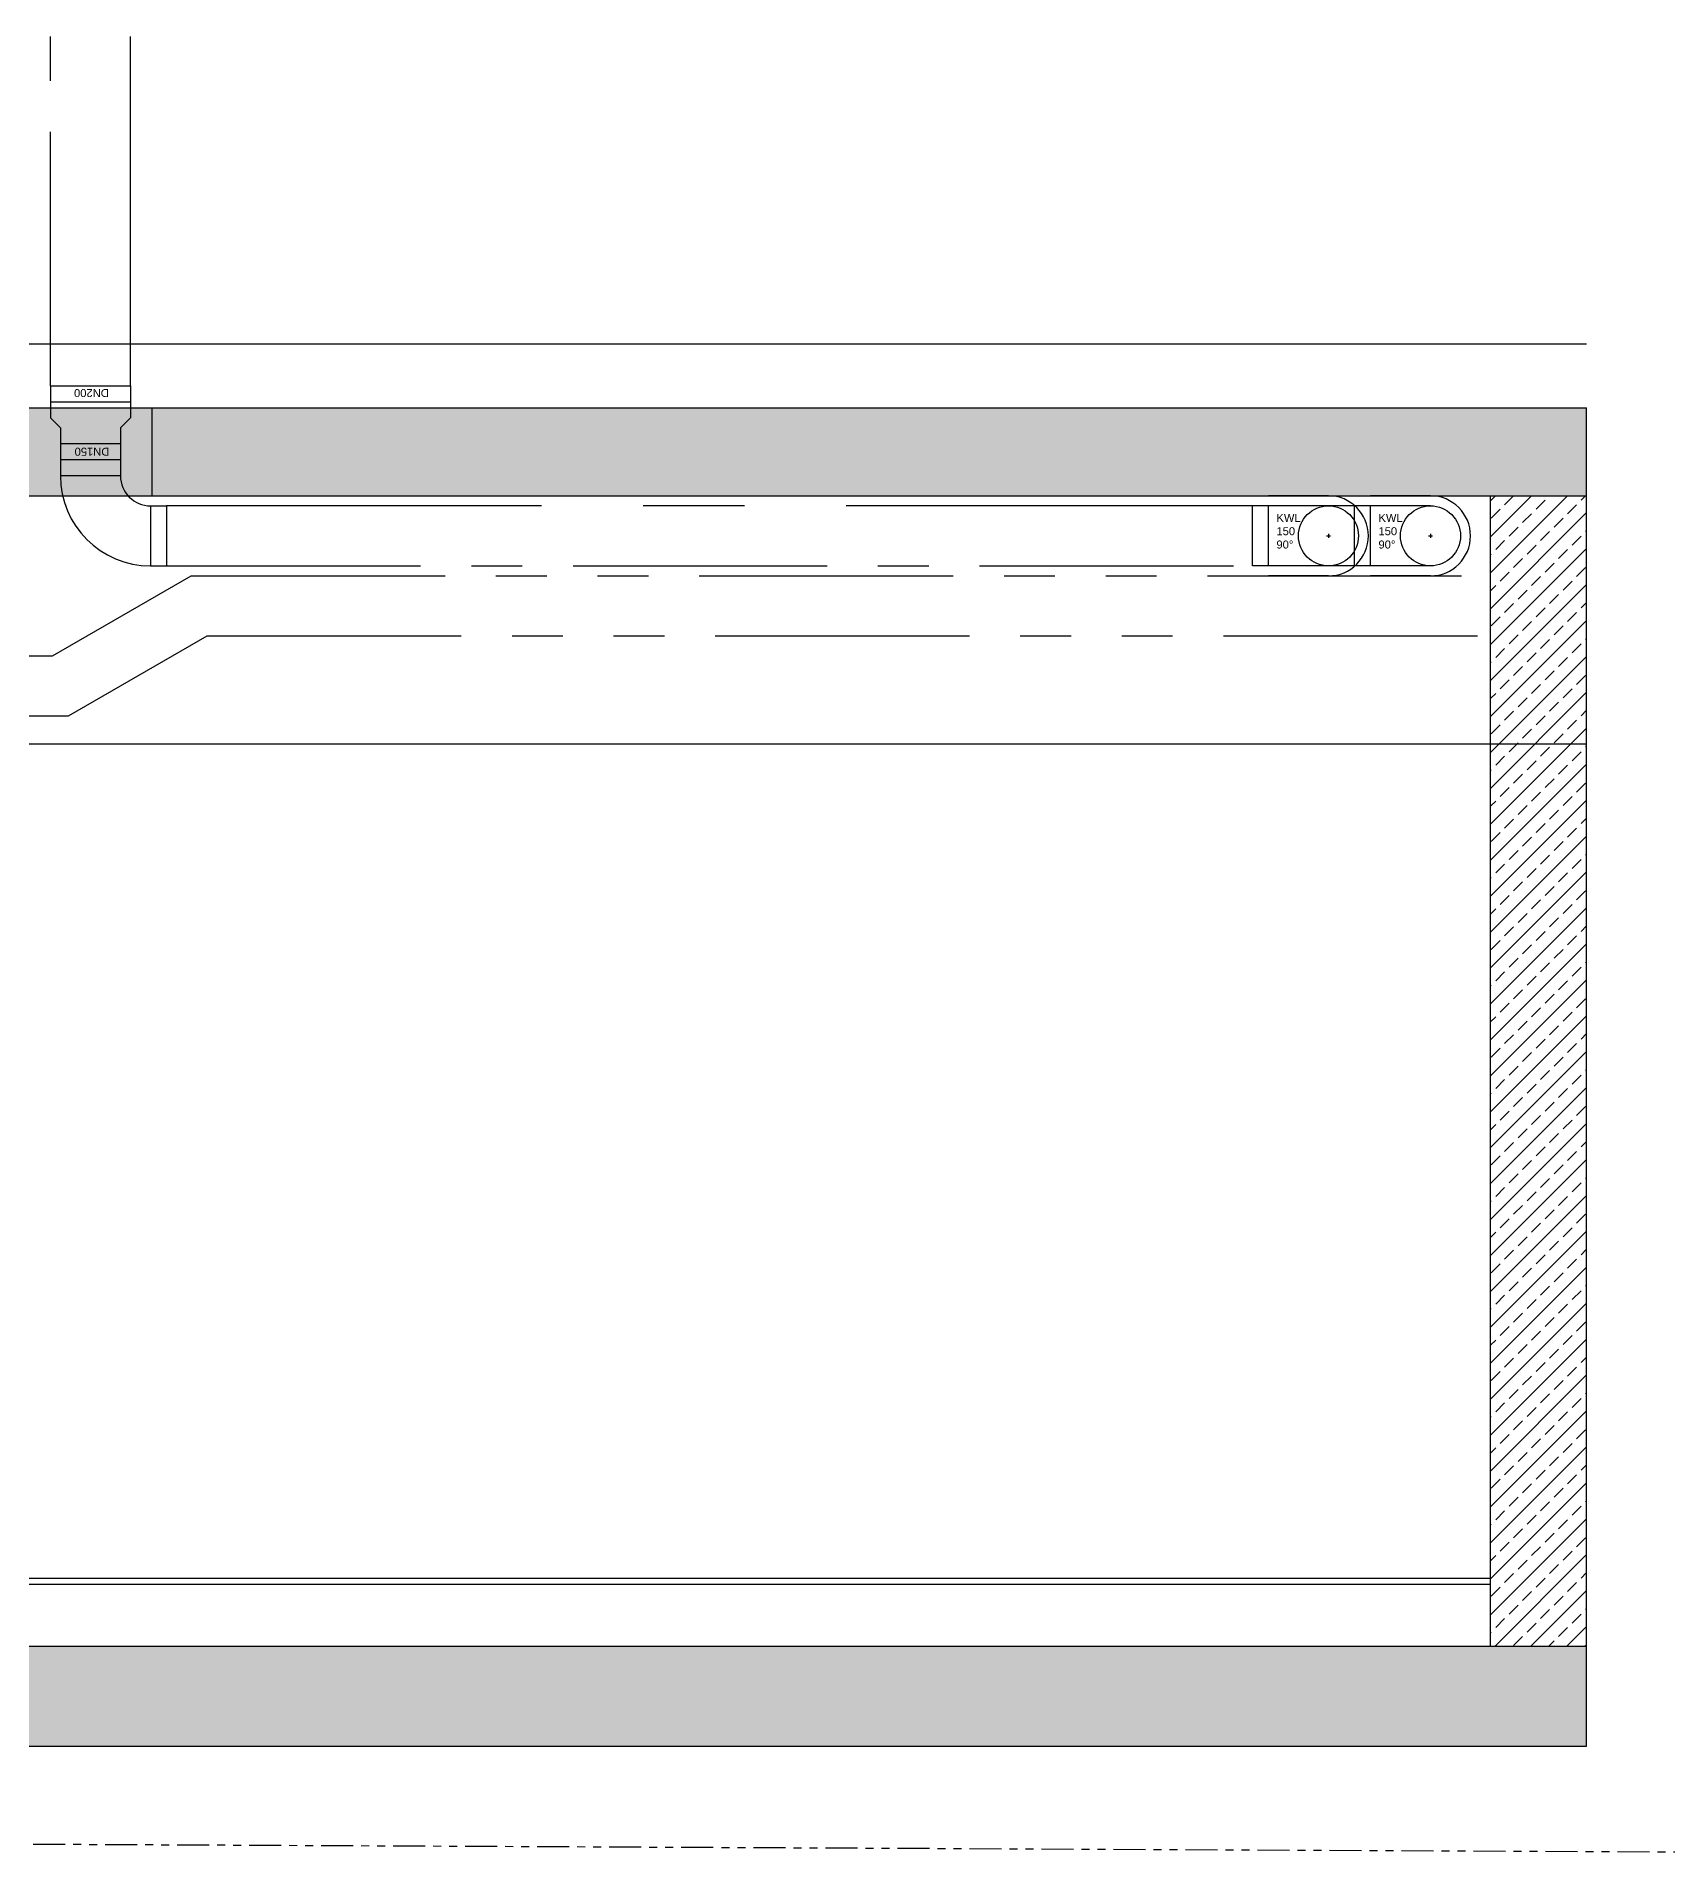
# Model space of a CAD drawing. Extents: x -4429 to 7335, y -4096 to 7109.
# Drawn here: x 526.6 to 934.2, y -1685.4 to -1230 of the extents above; entities that cross this region are included whole.
import ezdxf

# ---------------------------------------------------------------- set-up
doc = ezdxf.new("R2010")
doc.units = 0
doc.header["$LTSCALE"] = 2
for name, pattern in [('_Grundgrenze_', [9, 4, -1, 1, -1, 1, -1]), ('CENTER', [50.8, 31.75, -6.35, 6.35, -6.35]), ('CENTERX2', [101.6, 63.5, -12.7, 12.7, -12.7]), ('PHANTOM', [63.5, 31.75, -6.35, 6.35, -6.35, 6.35, -6.35])]:
    doc.linetypes.add(name, pattern=pattern)
doc.layers.add('A-DETL', color=3, linetype='Continuous', lineweight=18, plot=False)
doc.layers.add('TGA ... Montageraum', color=2, linetype='Continuous', lineweight=25, plot=False)
for name, color, linetype, lineweight in [('Hilfslinien', 7, 'Continuous', 25), ('Information', 7, 'Continuous', 25), ('Konstruktionslinien', 4, 'Continuous', 25), ('TGA ... Elektroinstallation', 30, 'PHANTOM', 25), ('TGA ... KWL ... Abluft', 1, 'CENTERX2', 25)]:
    doc.layers.add(name, color=color, linetype=linetype, lineweight=lineweight)
for name, color, linetype, lineweight, true_color in [('Möbilierung ... Fußbodenbelag', 56, 'Continuous', 25, 0x808000), ('Rohbau ... Beton', 96, 'Continuous', 25, 0x008000), ('Rohbau ... Durchbrüche', 6, 'Continuous', 25, 0xf12bff), ('Rohbau ... Estrich', 253, 'Continuous', 25, 0xa0a0a4), ('TGA ... KWL', 160, 'Continuous', 25, 0x0055ff), ('TGA ... KWL ... Zuluft', 160, 'CENTER', 25, 0x0055ff)]:
    doc.layers.add(name, color=color, linetype=linetype, lineweight=lineweight, true_color=true_color)
doc.styles.add('textstyle3', font='')
doc.styles.get('textstyle3').set_extended_font_data('Liberation Sans')

# ---------------------------------------------------------------- blocks, each defined once
blk = doc.blocks.new('Grundstücksgrenzen')
at = {"layer": 'A-DETL', "linetype": '_Grundgrenze_', "lineweight": 25}
blk.add_line((1979.64, 2394.56), (991.08, 2331.87), dxfattribs=at)
blk = doc.blocks.new('KWL-Reduktion-200-150')
at = {"layer": 'TGA ... KWL'}
for p, q in [((2.5, 14.5), (2.5, 18.5)), ((2.5, 18.5), (17.5, 18.5)), ((17.5, 14.5), (17.5, 18.5)), ((2.5, 14.5), (17.5, 14.5)), ((2.5, 10.5), (2.5, 14.5)), ((17.5, 10.5), (17.5, 14.5)), ((0, 8), (2.5, 10.5)), ((17.5, 10.5), (20, 8)), ((0, 4), (0, 8)), ((20, 4), (20, 8)), ((20, 4), (0, 4)), ((0, 0), (0, 4)), ((20, 0), (0, 0)), ((20, 0), (20, 4))]:
    blk.add_line(p, q, dxfattribs=at)
at = {"layer": 'TGA ... KWL', "char_height": 2, "attachment_point": 1, "style": 'textstyle3'}
for s, insert in [('DN150', (5.27, 17.47)), ('DN200', (5.41, 2.81))]:
    blk.add_mtext(s, dxfattribs=dict(at, insert=insert))
blk = doc.blocks.new('KWL-Bogen-90-150')
at = {"layer": 'TGA ... KWL'}
for p, q in [((22.5, 11.5), (22.5, 26.5)), ((26.5, 26.5), (22.5, 26.5)), ((26.5, 11.5), (26.5, 26.5)), ((26.5, 11.5), (22.5, 11.5)), ((15, 4), (0, 4)), ((0, 4), (0, 0)), ((15, 0), (0, 0)), ((15, 4), (15, 0))]:
    blk.add_line(p, q, dxfattribs=at)
for radius in [22.5, 7.5]:
    blk.add_arc((22.5, 4), radius, 90, 180, dxfattribs=at)
blk = doc.blocks.new('KWL-Bogen-90-150-Projektion')
at = {"layer": 'Konstruktionslinien'}
for p, q in [((18.5, 7.5), (19.5, 7.5)), ((19, 8), (19, 7))]:
    blk.add_line(p, q, dxfattribs=at)
at = {"layer": 'TGA ... KWL'}
for p, q in [((0, 0), (0, 15)), ((4, 15), (0, 15)), ((4, 0), (4, 15)), ((19, 15), (4, 15)), ((4, 0), (0, 0)), ((19, 0), (4, 0))]:
    blk.add_line(p, q, dxfattribs=at)
blk.add_circle((19, 7.5), 7.5, dxfattribs=at)
at = {"layer": 'TGA ... Montageraum'}
for p, q in [((19, 17.5), (4, 17.5)), ((19, -2.5), (4, -2.5))]:
    blk.add_line(p, q, dxfattribs=at)
blk.add_arc((19, 7.5), 10, 270, 90, dxfattribs=at)
at = {"layer": 'TGA ... KWL', "insert": (6, 13), "char_height": 2, "attachment_point": 1, "style": 'textstyle3'}
blk.add_mtext('KWL\\P150\\P90%%d', dxfattribs=at)

msp = doc.modelspace()

# ---------------------------------------------------------------- hatches: boundary and pattern name
at = {"layer": 'Rohbau ... Beton', "transparency": 33554687}
h = msp.add_hatch(dxfattribs=at)
h.set_pattern_fill('ANSI33', color=256, style=0, pattern_type=0)
h.paths.add_polyline_path([(914, -1344.82), (914, -1322.82), (-412, -1322.82), (-412, -1344.82)], flags=0)
h = msp.add_hatch(dxfattribs=at)
h.set_pattern_fill('ANSI33', color=256, style=0, pattern_type=0)
h.paths.add_polyline_path([(914, -1632.32), (914, -1344.82), (890, -1344.82), (890, -1632.32)], flags=0)
h = msp.add_hatch(dxfattribs=at)
h.set_pattern_fill('ANSI33', color=256, style=0, pattern_type=0)
h.paths.add_polyline_path([(-412, -1632.32), (914, -1632.32), (914, -1657.32), (-412, -1657.32)], flags=0)

# ---------------------------------------------------------------- linework, layer by layer
at = {"layer": 'Hilfslinien'}
msp.add_line((-412, -1406.82), (914, -1406.82), dxfattribs=at)
at = {"layer": 'Möbilierung ... Fußbodenbelag'}
msp.add_line((-388, -1615.32), (890, -1615.32), dxfattribs=at)
at = {"layer": 'Rohbau ... Beton'}
for p, q in [((-412, -1322.82), (914, -1322.82)), ((914, -1344.82), (914, -1322.82)), ((-388, -1344.82), (890, -1344.82)), ((890, -1344.82), (914, -1344.82)), ((890, -1632.32), (890, -1344.82)), ((914, -1632.32), (914, -1344.82)), ((-388, -1632.32), (890, -1632.32)), ((890, -1632.32), (914, -1632.32)), ((914, -1657.32), (914, -1632.32)), ((-412, -1657.32), (914, -1657.32))]:
    msp.add_line(p, q, dxfattribs=at)
at = {"layer": 'Rohbau ... Durchbrüche'}
msp.add_line((555.5, -1344.82), (555.5, -1322.82), dxfattribs=at)
at = {"layer": 'Rohbau ... Estrich'}
for p, q in [((-412, -1306.82), (914, -1306.82)), ((-388, -1616.82), (890, -1616.82))]:
    msp.add_line(p, q, dxfattribs=at)
at = {"layer": 'TGA ... Elektroinstallation'}
for p, q in [((530.6, -1384.82), (565.24, -1364.82)), ((565.24, -1364.82), (890, -1364.82)), ((534.62, -1399.82), (569.26, -1379.82)), ((569.26, -1379.82), (890, -1379.82)), ((475.16, -1384.82), (530.6, -1384.82)), ((471.14, -1399.82), (534.62, -1399.82))]:
    msp.add_line(p, q, dxfattribs=at)
at = {"layer": 'TGA ... KWL ... Abluft'}
for p, q in [((550.1, -1317.32), (550.1, -1230)), ((856, -1347.32), (559.1, -1347.32)), ((856.11, -1362.32), (830.5, -1362.32))]:
    msp.add_line(p, q, dxfattribs=at)
at = {"layer": 'TGA ... KWL ... Zuluft'}
for p, q in [((530.1, -1317.32), (530.1, -1230)), ((559.1, -1362.32), (830.5, -1362.32))]:
    msp.add_line(p, q, dxfattribs=at)

# ---------------------------------------------------------------- block references
at = {"layer": 'Information', "rotation": 356.1}
msp.add_blockref('Grundstücksgrenzen', (-866.16, -3939.78), dxfattribs=at)
at = {"layer": 'TGA ... KWL'}
for name, p, rotation in [('KWL-Reduktion-200-150', (550.1, -1317.32), 180), ('KWL-Bogen-90-150', (559.1, -1362.32), 90)]:
    msp.add_blockref(name, p, dxfattribs=dict(at, rotation=rotation))
for p in [(830.5, -1362.32), (856, -1362.32)]:
    msp.add_blockref('KWL-Bogen-90-150-Projektion', p, dxfattribs=at)

doc.saveas('drawing.dxf')
